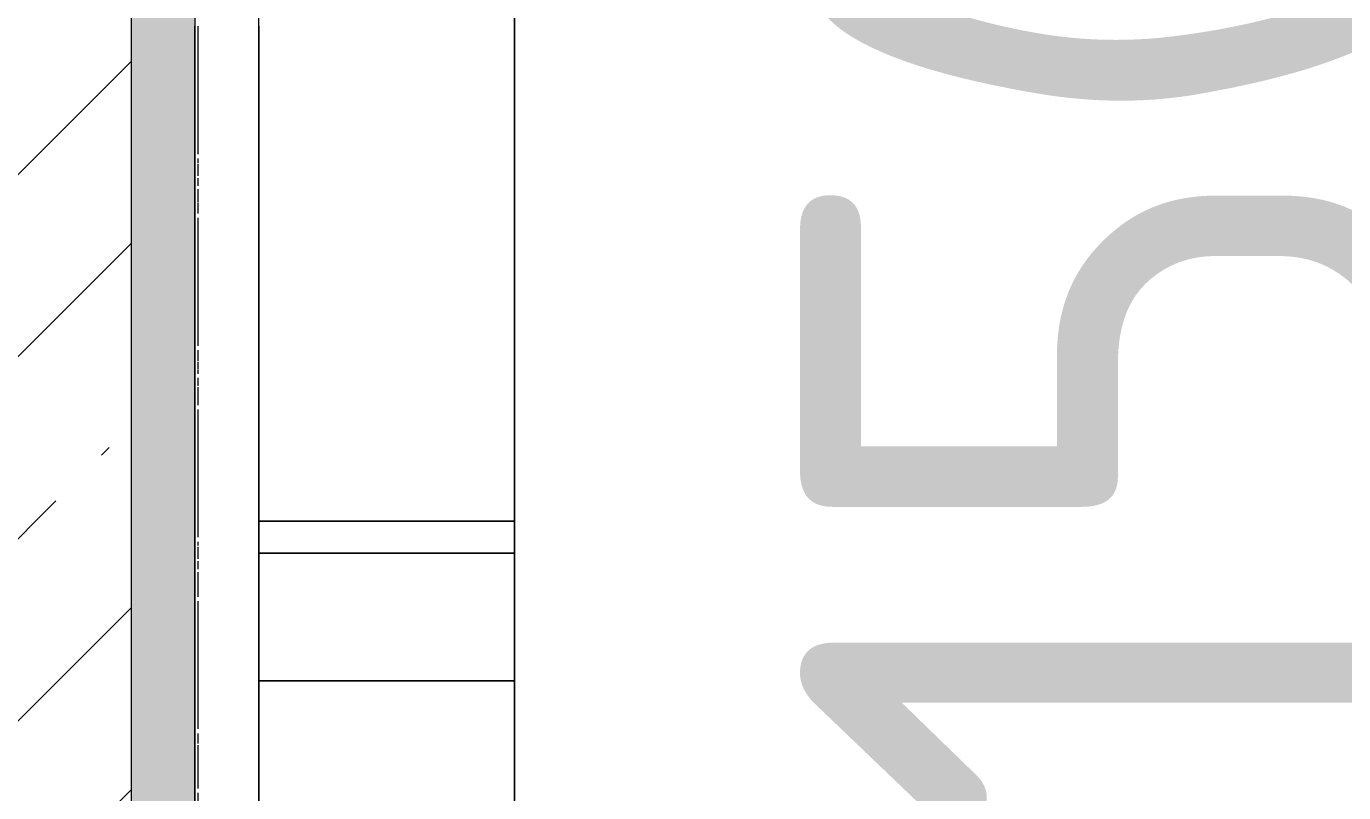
# Model space of a CAD drawing. Header units: millimetres. Extents: x 81494 to 296443, y -8553 to 29000.
# Drawn here: x 100767.2 to 101179.4, y 18284.5 to 18524.5 of the extents above; entities that cross this region are included whole.
import ezdxf

# ---------------------------------------------------------------- set-up
doc = ezdxf.new("R2010")
doc.units = ezdxf.units.MM
for name, color, linetype, lineweight in [('A-ANNO-DIMS', 7, 'Continuous', 9), ('A-ANNO-DIMS-100', 7, 'Continuous', 9), ('A-WALL', 7, 'Continuous', 9), ('I-WALL', 7, 'Continuous', 9)]:
    doc.layers.add(name, color=color, linetype=linetype, lineweight=lineweight)
for name, color, linetype, lineweight, true_color in [('A-WALL-1', 9, 'Continuous', 9, 0x808080), ('A-WALL-FNSH-1', 9, 'Continuous', 9, 0x808080), ('I-FURN-1', 9, 'Continuous', 9, 0x808080)]:
    doc.layers.add(name, color=color, linetype=linetype, lineweight=lineweight, true_color=true_color)
doc.styles.add('ISOCPEUR_1', font='isocpeur.ttf', dxfattribs={"width": 0.9, "height": 200})
doc.dimstyles.new('ISO-2_0_0_9К_Средний_округл2', dxfattribs={"dimscale": 304.8, "dimtxt": 199.196235, "dimasz": 0.492126, "dimexe": 0.393701, "dimexo": 0, "dimgap": 0, "dimtad": 1, "dimdec": 0, "dimrnd": 10, "dimzin": 0, "dimdsep": 46, "dimtxsty": 'ISOCPEUR_1', "dimblk1": 'OBLIQUE', "dimblk2": 'OBLIQUE', "dimsah": 1, "dimcen": 0.09, "dimdle": 0.393701, "dimazin": 0, "dimtfac": 1, "dimtdec": 4, "dimtix": 1, "dimtmove": 0, "dimatfit": 3, "dimfxl": 1, "dimtvp": 1, "dimtolj": 1, "dimtzin": 0, "dimarcsym": 2})

# ---------------------------------------------------------------- blocks, each defined once
blk = doc.blocks.new('Бизиборд лего - бизиборд 1_21б-32328682-План расстановки мебели и оборудования 1 этажа в осях 23_1-33')
at = {"layer": 'I-FURN-1'}
for p, q in [((935, 100), (675, 100)), ((675, 100), (935, 100)), ((895, 100), (885, 100)), ((885, 100), (885, 20)), ((885, 20), (885, 100)), ((885, 100), (895, 100)), ((935, 100), (895, 100)), ((895, 100), (935, 100)), ((935, 100), (895, 100)), ((895, 100), (895, 20)), ((895, 20), (895, 100)), ((895, 100), (935, 100)), ((1035, 100), (935, 100)), ((935, 100), (1035, 100)), ((1245, 100), (935, 100)), ((935, 100), (1245, 100)), ((935, 20), (935, 100)), ((935, 100), (935, 20)), ((1000, 20), (500, 20)), ((730, 20), (770, 20)), ((770, 20), (730, 20)), ((730, 20), (770, 20)), ((770, 20), (790, 20)), ((790, 20), (770, 20)), ((770, 20), (790, 20)), ((790, 20), (770, 20)), ((770, 20), (770.34, 20)), ((790, 20), (770, 20)), ((770, 20), (785, 20)), ((770.34, 20), (770, 20)), ((770, 20), (790, 20)), ((790, 20), (770, 20)), ((770, 20), (790, 20)), ((782.59, 20), (770, 20)), ((770, 20), (790, 20)), ((790, 20), (770, 20)), ((770, 20), (790, 20)), ((790, 20), (770, 20)), ((770, 20), (775, 20)), ((772.93, 20), (770, 20)), ((770, 20), (772.93, 20)), ((772.93, 20), (770, 20)), ((770, 20), (789.66, 20)), ((788.66, 20), (770, 20)), ((770, 20), (790, 20)), ((790, 20), (770, 20)), ((770, 20), (780, 20)), ((788.66, 20), (770, 20)), ((770, 20), (780, 20)), ((785, 20), (770, 20)), ((770, 20), (790, 20)), ((790, 20), (770, 20)), ((770, 20), (790, 20)), ((790, 20), (770, 20)), ((770, 20), (785, 20)), ((770.34, 20), (770, 20)), ((770, 20), (771.34, 20)), ((770.34, 20), (770, 20)), ((770, 20), (790, 20)), ((780, 20), (770, 20)), ((770, 20), (772.93, 20)), ((770.34, 20), (770, 20)), ((770, 20), (771.34, 20)), ((788.66, 20), (770, 20)), ((770, 20), (787.07, 20)), ((788.66, 20), (770, 20)), ((770, 20), (790, 20)), ((790, 20), (770, 20)), ((770, 20), (780, 20)), ((782.59, 20), (770, 20)), ((770, 20), (790, 20)), ((789.66, 20), (770, 20)), ((770, 20), (790, 20)), ((790, 20), (770, 20)), ((770, 20), (790, 20)), ((790, 20), (770, 20)), ((770.34, 20), (771.34, 20)), ((771.34, 20), (770.34, 20)), ((790, 20), (770.34, 20)), ((771.34, 20), (770.34, 20)), ((777.41, 20), (770.34, 20)), ((771.34, 20), (772.74, 20)), ((772.74, 20), (771.34, 20)), ((771.34, 20), (772.74, 20)), ((771.34, 20), (772.93, 20)), ((772.93, 20), (771.34, 20)), ((771.34, 20), (772.93, 20)), ((775, 20), (771.34, 20)), ((771.34, 20), (772.93, 20)), ((772.93, 20), (776.87, 20)), ((776.87, 20), (772.93, 20)), ((772.93, 20), (776.87, 20)), ((772.93, 20), (790, 20)), ((775, 20), (772.93, 20)), ((775, 20), (772.93, 20)), ((772.93, 20), (775, 20)), ((777.41, 20), (772.93, 20)), ((772.93, 20), (775, 20)), ((772.93, 20), (775, 20)), ((772.93, 20), (790, 20)), ((777.41, 20), (775, 20)), ((775, 20), (777.41, 20)), ((777.41, 20), (775, 20)), ((775, 20), (788.66, 20)), ((775, 20), (780, 20)), ((777.41, 20), (775, 20)), ((775, 20), (777.41, 20)), ((777.41, 20), (780, 20)), ((780, 20), (777.41, 20)), ((777.41, 20), (780, 20)), ((790, 20), (777.41, 20)), ((777.41, 20), (780, 20)), ((780, 20), (777.41, 20)), ((782.59, 20), (777.41, 20)), ((780, 20), (777.41, 20)), ((777.41, 20), (787.07, 20)), ((780, 20), (777.41, 20)), ((780, 20), (782.59, 20)), ((782.59, 20), (780, 20)), ((780, 20), (790, 20)), ((780, 20), (788.66, 20)), ((780, 20), (782.59, 20)), ((782.59, 20), (780, 20)), ((790, 20), (780, 20)), ((790, 20), (780, 20)), ((780, 20), (788.66, 20)), ((781, 20), (785, 20)), ((785, 20), (781, 20)), ((781, 20), (785, 20)), ((790, 20), (782.59, 20)), ((782.59, 20), (785, 20)), ((785, 20), (782.59, 20)), ((785, 20), (782.59, 20)), ((782.59, 20), (787.07, 20)), ((785, 20), (782.59, 20)), ((785, 20), (782.59, 20)), ((785, 20), (790, 20)), ((785, 20), (787.07, 20)), ((787.07, 20), (785, 20)), ((787.07, 20), (785, 20)), ((787.07, 20), (785, 20)), ((785, 20), (790, 20)), ((787.07, 20), (785, 20)), ((790, 20), (785, 20)), ((785.14, 20), (788.66, 20)), ((788.66, 20), (785.14, 20)), ((785.14, 20), (788.66, 20)), ((787.07, 20), (788.66, 20)), ((788.66, 20), (787.07, 20)), ((789.66, 20), (787.07, 20)), ((788.66, 20), (787.07, 20)), ((787.07, 20), (788.66, 20)), ((788.66, 20), (787.07, 20)), ((787.07, 20), (790, 20)), ((787.07, 20), (788.66, 20)), ((788.66, 20), (789.66, 20)), ((789.66, 20), (788.66, 20)), ((788.66, 20), (789.66, 20)), ((790, 20), (788.66, 20)), ((790, 20), (788.66, 20)), ((788.66, 20), (789.66, 20)), ((789.66, 20), (788.66, 20)), ((788.66, 20), (789.66, 20)), ((789.66, 20), (788.66, 20)), ((789.66, 20), (788.66, 20)), ((788.66, 20), (790, 20)), ((789.66, 20), (788.66, 20)), ((788.66, 20), (790, 20)), ((789.66, 20), (790, 20)), ((790, 20), (789.66, 20)), ((789.66, 20), (790, 20)), ((790, 20), (789.66, 20)), ((789.66, 20), (790, 20)), ((789.66, 20), (790, 20)), ((790, 20), (789.66, 20)), ((789.66, 20), (790, 20)), ((790, 20), (789.66, 20)), ((790, 20), (789.66, 20)), ((790, 20), (789.66, 20)), ((790, 20), (789.66, 20)), ((790, 20), (830, 20)), ((830, 20), (790, 20)), ((790, 20), (830, 20)), ((830, 20), (840, 20)), ((847.07, 20), (830, 20)), ((830, 20), (847.07, 20)), ((847.07, 20), (830, 20)), ((830, 20), (840, 20)), ((835, 20), (830, 20)), ((830, 20), (830.34, 20)), ((835, 20), (830, 20)), ((830, 20), (847.07, 20)), ((830.34, 20), (830, 20)), ((830, 20), (847.07, 20)), ((845, 20), (830, 20)), ((830, 20), (842.59, 20)), ((837.41, 20), (830, 20)), ((830, 20), (847.07, 20)), ((847.07, 20), (830, 20)), ((830, 20), (840, 20)), ((847.07, 20), (830, 20)), ((830, 20), (831.34, 20)), ((845, 20), (830, 20)), ((830, 20), (835, 20)), ((847.07, 20), (830, 20)), ((830, 20), (847.07, 20)), ((847.07, 20), (830, 20)), ((830, 20), (847.07, 20)), ((847.07, 20), (830, 20)), ((830, 20), (847.07, 20)), ((847.07, 20), (830, 20)), ((830, 20), (840, 20)), ((845, 20), (830, 20)), ((830, 20), (847.07, 20)), ((837.41, 20), (830, 20)), ((830, 20), (847.07, 20)), ((847.07, 20), (830, 20)), ((830, 20), (837.41, 20)), ((830.34, 20), (830, 20)), ((830, 20), (847.07, 20)), ((847.07, 20), (830, 20)), ((830, 20), (837.41, 20)), ((840, 20), (830, 20)), ((830, 20), (837.41, 20)), ((831.34, 20), (830, 20)), ((830, 20), (847.07, 20)), ((847.07, 20), (830, 20)), ((830, 20), (847.07, 20)), ((847.07, 20), (830, 20)), ((830, 20), (831.34, 20)), ((830.34, 20), (830, 20)), ((830, 20), (847.07, 20)), ((847.07, 20), (830, 20)), ((830, 20), (847.07, 20)), ((847.07, 20), (830, 20)), ((830, 20), (850, 20)), ((850, 20), (830, 20)), ((830.34, 20), (831.34, 20)), ((831.34, 20), (830.34, 20)), ((831.34, 20), (830.34, 20)), ((831.34, 20), (830.34, 20)), ((831.34, 20), (834.75, 20)), ((834.75, 20), (831.34, 20)), ((831.34, 20), (834.75, 20)), ((831.34, 20), (835, 20)), ((832.93, 20), (831.34, 20)), ((831.34, 20), (837.41, 20)), ((832.93, 20), (831.34, 20)), ((832.93, 20), (831.34, 20)), ((831.34, 20), (832.93, 20)), ((832.93, 20), (831.34, 20)), ((835, 20), (832.93, 20)), ((840, 20), (832.93, 20)), ((835, 20), (832.93, 20)), ((832.93, 20), (837.41, 20)), ((837.41, 20), (832.93, 20)), ((835, 20), (838.88, 20)), ((838.88, 20), (835, 20)), ((835, 20), (838.88, 20)), ((837.41, 20), (835, 20)), ((835, 20), (840, 20)), ((847.07, 20), (835, 20)), ((837.41, 20), (835, 20)), ((835, 20), (837.41, 20)), ((837.41, 20), (835, 20)), ((842.59, 20), (837.41, 20)), ((840, 20), (837.41, 20)), ((847.07, 20), (837.41, 20)), ((837.41, 20), (847.07, 20)), ((837.41, 20), (840, 20)), ((847.07, 20), (837.41, 20)), ((837.41, 20), (845, 20)), ((837.41, 20), (845, 20)), ((837.41, 20), (840, 20)), ((840, 20), (837.41, 20)), ((837.41, 20), (840, 20)), ((840, 20), (837.41, 20)), ((840, 20), (842.59, 20)), ((842.59, 20), (840, 20)), ((840, 20), (842.59, 20)), ((840, 20), (847.07, 20)), ((840, 20), (845, 20)), ((840, 20), (847.07, 20)), ((847.07, 20), (840, 20)), ((840, 20), (847.07, 20)), ((840, 20), (847.07, 20)), ((840, 20), (847.07, 20)), ((842.59, 20), (840, 20)), ((842.59, 20), (840, 20)), ((840, 20), (845, 20)), ((842.59, 20), (840, 20)), ((840, 20), (842.59, 20)), ((842.59, 20), (840, 20)), ((845, 20), (842.59, 20)), ((842.59, 20), (847.07, 20)), ((847.07, 20), (842.59, 20)), ((847.07, 20), (842.59, 20)), ((845, 20), (842.59, 20)), ((842.59, 20), (847.07, 20)), ((845, 20), (842.59, 20)), ((843.02, 20), (847.07, 20)), ((847.07, 20), (843.02, 20)), ((843.02, 20), (847.07, 20)), ((845, 20), (847.07, 20)), ((847.07, 20), (845, 20)), ((847.07, 20), (845, 20)), ((847.07, 20), (845, 20)), ((847.07, 20), (845, 20)), ((845, 20), (847.07, 20)), ((845, 20), (847.07, 20)), ((845, 20), (847.07, 20)), ((847.07, 20), (845, 20)), ((847.07, 20), (845, 20)), ((847.07, 20), (847.16, 20)), ((847.16, 20), (847.07, 20)), ((847.07, 20), (847.16, 20)), ((847.16, 20), (847.07, 20)), ((847.07, 20), (847.16, 20)), ((847.16, 20), (847.07, 20)), ((847.07, 20), (847.16, 20)), ((847.16, 20), (847.07, 20)), ((847.07, 20), (847.16, 20)), ((847.16, 20), (847.07, 20)), ((847.07, 20), (847.16, 20)), ((847.16, 20), (847.07, 20)), ((847.07, 20), (847.16, 20)), ((847.16, 20), (847.07, 20)), ((847.07, 20), (847.16, 20)), ((847.16, 20), (847.07, 20)), ((847.07, 20), (847.16, 20)), ((847.16, 20), (847.07, 20)), ((847.07, 20), (847.16, 20)), ((847.16, 20), (847.07, 20)), ((847.07, 20), (847.16, 20)), ((847.16, 20), (847.07, 20)), ((847.07, 20), (847.16, 20)), ((847.16, 20), (847.07, 20)), ((847.07, 20), (847.16, 20)), ((847.16, 20), (847.07, 20)), ((847.07, 20), (847.16, 20)), ((847.16, 20), (847.07, 20)), ((847.07, 20), (847.16, 20)), ((847.16, 20), (847.07, 20)), ((847.07, 20), (847.16, 20)), ((847.16, 20), (847.07, 20)), ((847.07, 20), (847.16, 20)), ((847.16, 20), (847.07, 20)), ((847.07, 20), (847.16, 20)), ((847.16, 20), (847.07, 20)), ((847.07, 20), (847.16, 20)), ((847.16, 20), (847.07, 20)), ((847.07, 20), (847.16, 20)), ((847.16, 20), (847.07, 20)), ((847.07, 20), (847.16, 20)), ((847.16, 20), (847.07, 20)), ((847.07, 20), (847.16, 20)), ((847.16, 20), (847.07, 20)), ((847.07, 20), (847.16, 20)), ((847.16, 20), (847.07, 20)), ((847.07, 20), (847.16, 20)), ((847.16, 20), (847.07, 20)), ((847.07, 20), (847.16, 20)), ((847.16, 20), (847.07, 20)), ((847.07, 20), (847.16, 20)), ((847.16, 20), (847.07, 20)), ((847.15, 20), (848.66, 20)), ((848.66, 20), (847.15, 20)), ((847.15, 20), (848.66, 20)), ((847.16, 20), (850, 20)), ((850, 20), (847.16, 20)), ((847.16, 20), (850, 20)), ((850, 20), (847.16, 20)), ((847.16, 20), (850, 20)), ((850, 20), (847.16, 20)), ((847.16, 20), (849.66, 20)), ((849.66, 20), (847.16, 20)), ((847.16, 20), (850, 20)), ((850, 20), (847.16, 20)), ((847.16, 20), (850, 20)), ((850, 20), (847.16, 20)), ((847.16, 20), (850, 20)), ((850, 20), (847.16, 20)), ((847.16, 20), (850, 20)), ((850, 20), (847.16, 20)), ((847.16, 20), (850, 20)), ((850, 20), (847.16, 20)), ((847.16, 20), (850, 20)), ((850, 20), (847.16, 20)), ((847.16, 20), (850, 20)), ((850, 20), (847.16, 20)), ((847.16, 20), (850, 20)), ((850, 20), (847.16, 20)), ((847.16, 20), (850, 20)), ((850, 20), (847.16, 20)), ((847.16, 20), (850, 20)), ((849.66, 20), (847.16, 20)), ((847.16, 20), (850, 20)), ((850, 20), (847.16, 20)), ((847.16, 20), (850, 20)), ((850, 20), (847.16, 20)), ((847.16, 20), (850, 20)), ((849.66, 20), (847.16, 20)), ((847.16, 20), (850, 20)), ((850, 20), (847.16, 20)), ((847.16, 20), (850, 20)), ((850, 20), (847.16, 20)), ((847.16, 20), (850, 20)), ((850, 20), (847.16, 20)), ((847.16, 20), (848.66, 20)), ((848.66, 20), (847.16, 20)), ((847.16, 20), (850, 20)), ((850, 20), (847.16, 20)), ((847.16, 20), (850, 20)), ((850, 20), (847.16, 20)), ((847.16, 20), (848.66, 20)), ((848.66, 20), (847.16, 20)), ((847.16, 20), (850, 20)), ((850, 20), (847.16, 20)), ((847.16, 20), (850, 20)), ((850, 20), (847.16, 20)), ((848.66, 20), (849.66, 20)), ((849.66, 20), (848.66, 20)), ((848.66, 20), (849.66, 20)), ((849.66, 20), (848.66, 20)), ((849.66, 20), (850, 20)), ((850, 20), (849.66, 20)), ((850, 20), (849.66, 20)), ((850, 20), (849.66, 20)), ((849.66, 20), (850, 20)), ((850, 20), (849.66, 20)), ((849.66, 20), (850, 20)), ((850, 20), (849.66, 20)), ((850, 20), (890, 20)), ((890, 20), (850, 20)), ((850, 20), (884.36, 20)), ((885, 20), (890, 20)), ((890, 20), (885, 20)), ((885, 20), (890, 20)), ((890, 20), (895, 20)), ((895, 20), (890, 20)), ((890, 20), (895, 20)), ((895, 20), (890, 20)), ((890, 20), (895, 20)), ((895, 20), (890, 20)), ((890, 20), (891.34, 20)), ((895, 20), (890, 20)), ((890, 20), (892.93, 20)), ((895, 20), (890, 20)), ((890, 20), (892.93, 20)), ((895, 20), (890, 20)), ((890, 20), (895, 20)), ((895, 20), (890, 20)), ((890, 20), (895, 20)), ((895, 20), (890, 20)), ((890, 20), (895, 20)), ((895, 20), (890, 20)), ((890, 20), (895, 20)), ((895, 20), (890, 20)), ((890, 20), (895, 20)), ((895, 20), (890, 20)), ((890, 20), (895, 20)), ((895, 20), (890, 20)), ((890, 20), (895, 20)), ((895, 20), (890, 20)), ((890, 20), (891.34, 20)), ((891.34, 20), (890, 20)), ((890, 20), (895, 20)), ((895, 20), (890, 20)), ((890, 20), (897.41, 20)), ((905, 20), (890, 20)), ((890, 20), (905, 20)), ((905, 20), (890, 20)), ((890, 20), (890.34, 20)), ((905, 20), (890, 20)), ((890, 20), (905, 20)), ((892.93, 20), (890, 20)), ((890, 20), (890.34, 20)), ((892.93, 20), (890, 20)), ((890, 20), (891.34, 20)), ((892.93, 20), (890, 20)), ((890, 20), (905, 20)), ((905, 20), (890, 20)), ((890, 20), (905, 20)), ((905, 20), (890, 20)), ((890, 20), (890.34, 20)), ((905, 20), (890, 20)), ((890, 20), (905, 20)), ((897.41, 20), (890, 20)), ((890, 20), (905, 20)), ((905, 20), (890, 20)), ((890, 20), (910, 20)), ((910, 20), (890, 20)), ((890.34, 20), (891.34, 20)), ((890.34, 20), (905, 20)), ((890.34, 20), (891.34, 20)), ((891.34, 20), (892.63, 20)), ((892.63, 20), (891.34, 20)), ((891.34, 20), (892.63, 20)), ((892.63, 20), (891.34, 20)), ((891.34, 20), (892.63, 20)), ((891.34, 20), (895, 20)), ((891.34, 20), (895, 20)), ((895, 20), (891.34, 20)), ((891.34, 20), (892.93, 20)), ((891.34, 20), (892.93, 20)), ((891.34, 20), (892.93, 20)), ((892.93, 20), (895, 20)), ((895, 20), (892.93, 20)), ((892.93, 20), (896.76, 20)), ((896.76, 20), (892.93, 20)), ((892.93, 20), (895, 20)), ((892.93, 20), (895, 20)), ((892.93, 20), (895, 20)), ((892.93, 20), (895, 20)), ((897.41, 20), (892.93, 20)), ((905, 20), (892.93, 20)), ((892.93, 20), (895, 20)), ((902.59, 20), (892.93, 20)), ((892.93, 20), (897.41, 20)), ((895, 20), (896.76, 20)), ((896.76, 20), (895, 20)), ((895, 20), (896.76, 20)), ((896.76, 20), (895, 20)), ((895, 20), (896.76, 20)), ((895, 20), (902.59, 20)), ((905, 20), (895, 20)), ((895, 20), (905, 20)), ((905, 20), (895, 20)), ((895, 20), (902.59, 20)), ((905, 20), (895, 20)), ((895, 20), (905, 20)), ((905, 20), (895, 20)), ((895, 20), (900, 20)), ((897.41, 20), (895, 20)), ((895, 20), (897.41, 20)), ((905, 20), (895, 20)), ((895, 20), (897.41, 20)), ((905, 20), (895, 20)), ((895, 20), (905, 20)), ((905, 20), (895, 20)), ((895, 20), (905, 20)), ((905, 20), (895, 20)), ((895, 20), (905, 20)), ((905, 20), (895, 20)), ((895, 20), (905, 20)), ((905, 20), (895, 20)), ((895, 20), (905, 20)), ((905, 20), (895, 20)), ((895, 20), (905, 20)), ((905, 20), (895, 20)), ((895, 20), (905, 20)), ((905, 20), (895, 20)), ((895, 20), (897.41, 20)), ((900, 20), (895, 20)), ((895, 20), (897.41, 20)), ((895, 20), (897.41, 20)), ((897.41, 20), (900, 20)), ((900, 20), (897.41, 20)), ((897.41, 20), (900, 20)), ((900, 20), (897.41, 20)), ((897.41, 20), (900, 20)), ((900, 20), (897.41, 20)), ((897.41, 20), (900, 20)), ((905, 20), (897.41, 20)), ((897.41, 20), (900, 20)), ((897.41, 20), (902.59, 20)), ((897.41, 20), (905, 20)), ((897.41, 20), (905, 20)), ((897.41, 20), (905, 20)), ((902.59, 20), (897.41, 20)), ((897.41, 20), (900, 20)), ((897.41, 20), (902.59, 20)), ((900, 20), (897.41, 20)), ((900, 20), (905, 20)), ((900, 20), (905, 20)), ((905, 20), (900, 20)), ((900, 20), (902.59, 20)), ((905, 20), (900, 20)), ((900.9, 20), (905, 20)), ((905, 20), (900.9, 20)), ((900.9, 20), (905, 20)), ((905, 20), (900.9, 20)), ((900.9, 20), (905, 20)), ((905, 20), (900.9, 20)), ((900.9, 20), (905, 20)), ((902.59, 20), (905, 20)), ((902.59, 20), (905, 20)), ((902.59, 20), (905, 20)), ((905, 20), (902.59, 20)), ((902.59, 20), (905, 20)), ((905, 20), (902.59, 20)), ((902.59, 20), (905, 20)), ((905, 20), (905.03, 20)), ((905.03, 20), (905, 20)), ((905, 20), (905.03, 20)), ((905.03, 20), (905, 20)), ((905, 20), (905.03, 20)), ((905.03, 20), (905, 20)), ((905, 20), (905.03, 20)), ((905.03, 20), (905, 20)), ((905, 20), (905.03, 20)), ((905.03, 20), (905, 20)), ((905, 20), (905.03, 20)), ((905.03, 20), (905, 20)), ((905, 20), (905.03, 20)), ((905.03, 20), (905, 20)), ((905, 20), (905.03, 20)), ((905.03, 20), (905, 20)), ((905, 20), (905.03, 20)), ((905.03, 20), (905, 20)), ((905, 20), (905.03, 20)), ((905.03, 20), (905, 20)), ((905, 20), (905.03, 20)), ((905.03, 20), (905, 20)), ((905, 20), (905.03, 20)), ((905.03, 20), (905, 20)), ((905, 20), (905.03, 20)), ((905.03, 20), (905, 20)), ((905, 20), (905.03, 20)), ((905.03, 20), (905, 20)), ((905, 20), (905.03, 20)), ((905.03, 20), (905, 20)), ((905, 20), (905.03, 20)), ((905.03, 20), (905, 20)), ((905, 20), (905.03, 20)), ((905.03, 20), (905, 20)), ((905, 20), (905.03, 20)), ((905.03, 20), (905, 20)), ((905, 20), (905.03, 20)), ((905.03, 20), (905, 20)), ((905, 20), (905.03, 20)), ((905.03, 20), (905, 20)), ((905, 20), (905.03, 20)), ((905.03, 20), (905, 20)), ((905, 20), (905.03, 20)), ((905.03, 20), (905, 20)), ((905, 20), (905.03, 20)), ((905.03, 20), (905, 20)), ((905, 20), (905.03, 20)), ((905.03, 20), (905, 20)), ((905, 20), (905.03, 20)), ((905.03, 20), (905, 20)), ((905, 20), (905.03, 20)), ((905.03, 20), (905, 20)), ((905.03, 20), (908.66, 20)), ((908.66, 20), (905.03, 20)), ((905.03, 20), (908.66, 20)), ((908.66, 20), (905.03, 20)), ((905.03, 20), (908.66, 20)), ((908.66, 20), (905.03, 20)), ((905.03, 20), (908.66, 20)), ((905.03, 20), (908.66, 20)), ((907.07, 20), (905.03, 20)), ((905.03, 20), (910, 20)), ((910, 20), (905.03, 20)), ((905.03, 20), (910, 20)), ((907.07, 20), (905.03, 20)), ((905.03, 20), (910, 20)), ((910, 20), (905.03, 20)), ((905.03, 20), (910, 20)), ((910, 20), (905.03, 20)), ((905.03, 20), (910, 20)), ((910, 20), (905.03, 20)), ((905.03, 20), (910, 20)), ((909.66, 20), (905.03, 20)), ((905.03, 20), (910, 20)), ((910, 20), (905.03, 20)), ((905.03, 20), (910, 20)), ((910, 20), (905.03, 20)), ((905.03, 20), (910, 20)), ((910, 20), (905.03, 20)), ((905.03, 20), (910, 20)), ((910, 20), (905.03, 20)), ((905.03, 20), (908.66, 20)), ((910, 20), (905.03, 20)), ((905.03, 20), (910, 20)), ((910, 20), (905.03, 20)), ((905.03, 20), (910, 20)), ((910, 20), (905.03, 20)), ((905.03, 20), (908.66, 20)), ((908.66, 20), (905.03, 20)), ((905.03, 20), (910, 20)), ((910, 20), (905.03, 20)), ((905.03, 20), (910, 20)), ((910, 20), (905.03, 20)), ((905.03, 20), (910, 20)), ((910, 20), (905.03, 20)), ((905.03, 20), (908.66, 20)), ((909.66, 20), (905.03, 20)), ((905.03, 20), (910, 20)), ((907.07, 20), (905.03, 20)), ((905.03, 20), (909.66, 20)), ((910, 20), (905.03, 20)), ((905.03, 20), (910, 20)), ((910, 20), (905.03, 20)), ((905.03, 20), (907.07, 20)), ((910, 20), (905.03, 20)), ((905.03, 20), (910, 20)), ((910, 20), (905.03, 20)), ((905.03, 20), (910, 20)), ((910, 20), (905.03, 20)), ((905.03, 20), (910, 20)), ((910, 20), (905.03, 20)), ((910, 20), (907.07, 20)), ((910, 20), (907.07, 20)), ((910, 20), (907.07, 20)), ((907.07, 20), (910, 20)), ((908.66, 20), (910, 20)), ((908.66, 20), (910, 20)), ((908.66, 20), (910, 20)), ((909.66, 20), (908.66, 20)), ((908.66, 20), (910, 20)), ((910, 20), (909.66, 20)), ((910, 20), (909.66, 20)), ((910, 20), (909.66, 20)), ((909.66, 20), (910, 20)), ((910, 20), (935, 20)), ((935, 20), (910, 20)), ((910, 20), (935, 20)), ((935, 20), (910, 20)), ((910, 20), (935, 20)), ((935, 20), (910, 20)), ((910, 20), (935, 20)), ((935, 20), (950, 20)), ((950, 20), (935, 20)), ((935, 20), (950, 20)), ((950, 20), (935, 20)), ((935, 20), (950, 20)), ((950, 20), (967.05, 20)), ((967.05, 20), (950, 20)), ((950, 20), (955, 20)), ((967.05, 20), (950, 20)), ((950, 20), (967.05, 20)), ((967.05, 20), (950, 20)), ((950, 20), (967.05, 20)), ((967.05, 20), (950, 20)), ((950, 20), (960, 20)), ((951.34, 20), (950, 20)), ((950, 20), (962.59, 20)), ((967.05, 20), (950, 20)), ((950, 20), (950.34, 20)), ((967.05, 20), (950, 20)), ((950, 20), (967.05, 20)), ((967.05, 20), (950, 20)), ((950, 20), (967.05, 20)), ((962.59, 20), (950, 20)), ((950, 20), (950.34, 20)), ((960, 20), (950, 20)), ((950, 20), (960, 20)), ((951.34, 20), (950, 20)), ((950, 20), (967.05, 20)), ((967.05, 20), (950, 20)), ((950, 20), (967.05, 20)), ((967.05, 20), (950, 20)), ((950, 20), (962.59, 20)), ((950.34, 20), (950, 20)), ((950, 20), (967.05, 20)), ((967.05, 20), (950, 20)), ((950, 20), (962.59, 20)), ((967.05, 20), (950, 20)), ((950, 20), (967.05, 20)), ((962.59, 20), (950, 20)), ((950, 20), (967.05, 20)), ((967.05, 20), (950, 20)), ((950, 20), (951.34, 20)), ((952.93, 20), (950, 20)), ((950, 20), (967.05, 20)), ((957.41, 20), (950, 20)), ((950, 20), (967.05, 20)), ((950.34, 20), (950, 20)), ((950, 20), (967.05, 20)), ((967.05, 20), (950, 20)), ((950, 20), (957.41, 20)), ((967.05, 20), (950, 20)), ((950, 20), (950.34, 20)), ((950.34, 20), (950, 20)), ((950, 20), (967.05, 20)), ((967.05, 20), (950, 20)), ((950, 20), (967.05, 20)), ((967.05, 20), (950, 20)), ((950, 20), (970, 20)), ((970, 20), (950, 20)), ((950.34, 20), (967.05, 20)), ((950.34, 20), (967.05, 20)), ((955, 20), (950.34, 20)), ((962.59, 20), (950.34, 20)), ((950.34, 20), (967.05, 20)), ((951.34, 20), (950.34, 20)), ((951.34, 20), (954.64, 20)), ((954.64, 20), (951.34, 20)), ((951.34, 20), (954.64, 20)), ((954.64, 20), (951.34, 20)), ((951.34, 20), (954.64, 20)), ((952.93, 20), (951.34, 20)), ((955, 20), (951.34, 20)), ((951.34, 20), (957.41, 20)), ((957.41, 20), (951.34, 20)), ((955, 20), (952.93, 20)), ((960, 20), (952.93, 20)), ((955, 20), (967.04, 20)), ((967.04, 20), (955, 20)), ((955, 20), (967.04, 20)), ((967.04, 20), (955, 20)), ((955, 20), (967.04, 20)), ((955, 20), (967.05, 20)), ((957.41, 20), (955, 20)), ((957.41, 20), (955, 20)), ((960, 20), (955, 20)), ((962.59, 20), (957.41, 20)), ((960, 20), (957.41, 20)), ((957.41, 20), (960, 20)), ((960, 20), (957.41, 20)), ((957.41, 20), (967.05, 20)), ((960, 20), (957.41, 20)), ((960, 20), (967.05, 20)), ((962.59, 20), (960, 20)), ((960, 20), (967.05, 20)), ((967.05, 20), (960, 20)), ((962.59, 20), (960, 20)), ((960, 20), (962.59, 20)), ((965, 20), (960, 20)), ((967.05, 20), (960, 20)), ((962.59, 20), (960, 20)), ((967.05, 20), (962.59, 20)), ((962.59, 20), (967.05, 20)), ((967.05, 20), (962.59, 20)), ((967.05, 20), (962.59, 20)), ((962.59, 20), (965, 20)), ((967.05, 20), (962.59, 20)), ((962.59, 20), (967.05, 20)), ((967.05, 20), (962.59, 20)), ((962.59, 20), (965, 20)), ((967.05, 20), (962.59, 20)), ((967.05, 20), (962.59, 20)), ((965, 20), (967.05, 20)), ((965, 20), (967.05, 20)), ((967.05, 20), (965, 20)), ((967.05, 20), (967.07, 20)), ((967.07, 20), (967.05, 20)), ((967.05, 20), (967.07, 20)), ((967.07, 20), (967.05, 20)), ((967.05, 20), (967.07, 20)), ((967.07, 20), (967.05, 20)), ((967.05, 20), (967.07, 20)), ((967.07, 20), (967.05, 20)), ((967.05, 20), (967.07, 20)), ((967.07, 20), (967.05, 20)), ((967.05, 20), (967.07, 20)), ((967.07, 20), (967.05, 20)), ((967.05, 20), (967.07, 20)), ((967.07, 20), (967.05, 20)), ((967.05, 20), (967.07, 20)), ((967.07, 20), (967.05, 20)), ((967.05, 20), (967.07, 20)), ((967.07, 20), (967.05, 20)), ((967.05, 20), (967.07, 20)), ((967.07, 20), (967.05, 20)), ((967.05, 20), (967.07, 20)), ((967.07, 20), (967.05, 20)), ((967.05, 20), (967.07, 20)), ((967.07, 20), (967.05, 20)), ((967.05, 20), (967.07, 20)), ((967.07, 20), (967.05, 20)), ((967.05, 20), (967.07, 20)), ((967.07, 20), (967.05, 20)), ((967.05, 20), (967.07, 20)), ((967.07, 20), (967.05, 20)), ((967.05, 20), (967.07, 20)), ((967.07, 20), (967.05, 20)), ((967.05, 20), (967.07, 20)), ((967.07, 20), (967.05, 20)), ((967.05, 20), (967.07, 20)), ((967.07, 20), (967.05, 20)), ((967.05, 20), (967.07, 20)), ((967.07, 20), (967.05, 20)), ((967.05, 20), (967.07, 20)), ((967.07, 20), (967.05, 20)), ((967.05, 20), (967.07, 20)), ((967.07, 20), (967.05, 20)), ((967.05, 20), (967.07, 20)), ((967.07, 20), (967.05, 20)), ((967.05, 20), (967.07, 20)), ((967.07, 20), (967.05, 20)), ((967.05, 20), (967.07, 20)), ((967.07, 20), (967.05, 20)), ((967.05, 20), (967.07, 20)), ((967.07, 20), (967.05, 20)), ((967.05, 20), (967.07, 20)), ((967.07, 20), (967.05, 20)), ((967.07, 20), (968.66, 20)), ((968.66, 20), (967.07, 20)), ((967.07, 20), (968.66, 20)), ((968.66, 20), (967.07, 20)), ((967.07, 20), (968.66, 20)), ((967.07, 20), (970, 20)), ((970, 20), (967.07, 20)), ((967.07, 20), (968.66, 20)), ((970, 20), (967.07, 20)), ((967.07, 20), (970, 20)), ((970, 20), (967.07, 20)), ((967.07, 20), (970, 20)), ((970, 20), (967.07, 20)), ((967.07, 20), (970, 20)), ((969.66, 20), (967.07, 20)), ((967.07, 20), (970, 20)), ((970, 20), (967.07, 20)), ((967.07, 20), (970, 20)), ((970, 20), (967.07, 20)), ((967.07, 20), (970, 20)), ((970, 20), (967.07, 20)), ((967.07, 20), (970, 20)), ((970, 20), (967.07, 20)), ((967.07, 20), (969.66, 20)), ((970, 20), (967.07, 20)), ((967.07, 20), (970, 20)), ((970, 20), (967.07, 20)), ((967.07, 20), (970, 20)), ((970, 20), (967.07, 20)), ((967.07, 20), (970, 20)), ((970, 20), (967.07, 20)), ((967.07, 20), (970, 20)), ((970, 20), (967.07, 20)), ((967.07, 20), (970, 20)), ((970, 20), (967.07, 20)), ((967.07, 20), (970, 20)), ((970, 20), (967.07, 20)), ((967.07, 20), (970, 20)), ((970, 20), (967.07, 20)), ((967.07, 20), (970, 20)), ((970, 20), (967.07, 20)), ((967.07, 20), (968.66, 20)), ((968.66, 20), (967.07, 20)), ((967.07, 20), (970, 20)), ((968.66, 20), (967.07, 20)), ((967.07, 20), (970, 20)), ((970, 20), (967.07, 20)), ((967.07, 20), (970, 20)), ((970, 20), (967.07, 20)), ((967.07, 20), (970, 20)), ((970, 20), (967.07, 20)), ((967.07, 20), (970, 20)), ((970, 20), (967.07, 20)), ((967.07, 20), (970, 20)), ((970, 20), (967.07, 20)), ((967.07, 20), (970, 20)), ((970, 20), (967.07, 20)), ((968.66, 20), (970, 20)), ((968.66, 20), (969.66, 20)), ((969.66, 20), (968.66, 20)), ((970, 20), (968.66, 20)), ((970, 20), (969.66, 20)), ((969.66, 20), (970, 20)), ((969.66, 20), (970, 20)), ((970, 20), (969.66, 20)), ((970, 20), (1030, 20)), ((1030, 20), (970, 20)), ((970, 20), (1030, 20)), ((1030, 20), (970, 20)), ((970, 20), (1000, 20)), ((500, 0), (1000, 0)), ((790, 0), (770, 0)), ((770, 0), (772.93, 0)), ((790, 0), (770, 0)), ((770, 0), (790, 0)), ((771.34, 0), (770, 0)), ((770, 0), (771.34, 0)), ((777.41, 0), (770, 0)), ((770, 0), (775, 0)), ((775, 0), (770, 0)), ((770, 0), (790, 0)), ((788.66, 0), (770, 0)), ((770, 0), (785, 0)), ((790, 0), (770, 0)), ((770, 0), (790, 0)), ((788.66, 0), (771.34, 0)), ((771.34, 0), (777.41, 0)), ((772.93, 0), (790, 0)), ((775, 0), (777.41, 0)), ((787.07, 0), (775, 0)), ((777.41, 0), (780, 0)), ((790, 0), (777.41, 0)), ((777.41, 0), (780, 0)), ((780, 0), (782.59, 0)), ((780, 0), (782.59, 0)), ((782.59, 0), (787.07, 0)), ((782.59, 0), (785, 0)), ((785, 0), (788.66, 0)), ((785, 0), (790, 0)), ((787.07, 0), (788.66, 0)), ((790, 0), (787.07, 0)), ((790, 0), (788.66, 0)), ((788.66, 0), (789.66, 0)), ((788.66, 0), (789.66, 0)), ((790, 0), (788.66, 0)), ((789.66, 0), (790, 0)), ((789.66, 0), (790, 0)), ((847.07, 0), (830, 0)), ((830, 0), (847.07, 0)), ((847.07, 0), (830, 0)), ((830, 0), (847.07, 0)), ((847.07, 0), (830, 0)), ((830, 0), (847.07, 0)), ((830.34, 0), (830, 0)), ((830, 0), (830.34, 0)), ((835, 0), (830, 0)), ((830, 0), (831.34, 0)), ((847.07, 0), (830, 0)), ((830, 0), (842.59, 0)), ((850, 0), (830, 0)), ((830, 0), (850, 0)), ((831.34, 0), (830.34, 0)), ((830.34, 0), (832.93, 0)), ((832.93, 0), (831.34, 0)), ((831.34, 0), (832.93, 0)), ((835, 0), (832.93, 0)), ((832.93, 0), (845, 0)), ((832.93, 0), (837.41, 0)), ((837.41, 0), (835, 0)), ((847.07, 0), (835, 0)), ((840, 0), (837.41, 0)), ((837.41, 0), (840, 0)), ((842.59, 0), (840, 0)), ((840, 0), (842.59, 0)), ((845, 0), (842.59, 0)), ((842.59, 0), (847.07, 0)), ((842.59, 0), (847.07, 0)), ((847.07, 0), (845, 0)), ((845, 0), (847.07, 0)), ((847.16, 0), (847.07, 0)), ((847.07, 0), (847.16, 0)), ((847.16, 0), (847.07, 0)), ((847.07, 0), (847.16, 0)), ((847.16, 0), (847.07, 0)), ((847.07, 0), (847.16, 0)), ((847.16, 0), (847.07, 0)), ((847.07, 0), (847.16, 0)), ((847.16, 0), (847.07, 0)), ((847.07, 0), (847.16, 0)), ((847.16, 0), (847.07, 0)), ((847.07, 0), (847.16, 0)), ((850, 0), (847.16, 0)), ((847.16, 0), (850, 0)), ((850, 0), (847.16, 0)), ((847.16, 0), (850, 0)), ((850, 0), (847.16, 0)), ((847.16, 0), (850, 0)), ((848.66, 0), (847.16, 0)), ((847.16, 0), (850, 0)), ((850, 0), (847.16, 0)), ((847.16, 0), (849.66, 0)), ((850, 0), (847.16, 0)), ((847.16, 0), (850, 0)), ((850, 0), (848.66, 0)), ((849.66, 0), (850, 0)), ((905, 0), (890, 0)), ((890, 0), (897.41, 0)), ((892.93, 0), (890, 0)), ((890, 0), (905, 0)), ((905, 0), (890, 0)), ((890, 0), (891.34, 0)), ((892.93, 0), (890, 0)), ((890, 0), (890.34, 0)), ((897.41, 0), (890, 0)), ((890, 0), (890.34, 0)), ((905, 0), (890, 0)), ((890, 0), (905, 0)), ((910, 0), (890, 0)), ((890, 0), (910, 0)), ((890.34, 0), (902.59, 0)), ((890.34, 0), (905, 0)), ((891.34, 0), (892.93, 0)), ((905, 0), (892.93, 0)), ((892.93, 0), (895, 0)), ((900, 0), (892.93, 0)), ((895, 0), (900, 0)), ((897.41, 0), (900, 0)), ((905, 0), (897.41, 0)), ((900, 0), (905, 0)), ((900, 0), (905, 0)), ((905, 0), (900, 0)), ((902.59, 0), (905, 0)), ((905.03, 0), (905, 0)), ((905, 0), (905.03, 0)), ((905.03, 0), (905, 0)), ((905, 0), (905.03, 0)), ((905.03, 0), (905, 0)), ((905, 0), (905.03, 0)), ((905.03, 0), (905, 0)), ((905, 0), (905.03, 0)), ((905.03, 0), (905, 0)), ((905, 0), (905.03, 0)), ((905.03, 0), (905, 0)), ((905, 0), (905.03, 0)), ((910, 0), (905.03, 0)), ((905.03, 0), (910, 0)), ((910, 0), (905.03, 0)), ((905.03, 0), (909.66, 0)), ((910, 0), (905.03, 0)), ((905.03, 0), (910, 0)), ((907.07, 0), (905.03, 0)), ((905.03, 0), (908.66, 0)), ((907.07, 0), (905.03, 0)), ((905.03, 0), (907.07, 0)), ((910, 0), (905.03, 0)), ((905.03, 0), (910, 0)), ((908.66, 0), (907.07, 0)), ((910, 0), (907.07, 0)), ((907.07, 0), (908.66, 0)), ((909.66, 0), (908.66, 0)), ((908.66, 0), (909.66, 0)), ((908.66, 0), (909.66, 0)), ((909.66, 0), (910, 0)), ((910, 0), (909.66, 0)), ((909.66, 0), (910, 0)), ((909.66, 0), (910, 0)), ((960, 0), (950, 0)), ((950, 0), (950.34, 0)), ((967.05, 0), (950, 0)), ((950, 0), (967.05, 0)), ((967.05, 0), (950, 0)), ((950, 0), (967.05, 0)), ((951.34, 0), (950, 0)), ((950, 0), (957.41, 0)), ((950.34, 0), (950, 0)), ((950, 0), (955, 0)), ((957.41, 0), (950, 0)), ((950, 0), (950.34, 0)), ((970, 0), (950, 0)), ((950, 0), (970, 0)), ((950.34, 0), (965, 0)), ((951.34, 0), (950.34, 0)), ((950.34, 0), (967.05, 0)), ((952.93, 0), (951.34, 0)), ((952.93, 0), (951.34, 0)), ((957.41, 0), (952.93, 0)), ((955, 0), (952.93, 0)), ((957.41, 0), (955, 0)), ((955, 0), (957.41, 0)), ((967.05, 0), (957.41, 0)), ((957.41, 0), (960, 0)), ((965, 0), (957.41, 0)), ((957.41, 0), (960, 0)), ((967.05, 0), (957.41, 0)), ((967.05, 0), (960, 0)), ((960, 0), (962.59, 0)), ((960, 0), (962.59, 0)), ((962.59, 0), (965, 0)), ((962.59, 0), (965, 0)), ((965, 0), (967.05, 0)), ((965, 0), (967.05, 0)), ((967.05, 0), (965, 0)), ((965, 0), (967.05, 0)), ((967.07, 0), (967.05, 0)), ((967.05, 0), (967.07, 0)), ((967.07, 0), (967.05, 0)), ((967.05, 0), (967.07, 0)), ((967.07, 0), (967.05, 0)), ((967.05, 0), (967.07, 0)), ((967.07, 0), (967.05, 0)), ((967.05, 0), (967.07, 0)), ((967.07, 0), (967.05, 0)), ((967.05, 0), (967.07, 0)), ((967.07, 0), (967.05, 0)), ((967.05, 0), (967.07, 0)), ((970, 0), (967.07, 0)), ((967.07, 0), (970, 0)), ((970, 0), (967.07, 0)), ((967.07, 0), (970, 0)), ((970, 0), (967.07, 0)), ((967.07, 0), (970, 0)), ((968.66, 0), (967.07, 0)), ((967.07, 0), (968.66, 0)), ((968.66, 0), (967.07, 0)), ((967.07, 0), (969.66, 0)), ((970, 0), (967.07, 0)), ((967.07, 0), (970, 0)), ((970, 0), (968.66, 0)), ((968.66, 0), (969.66, 0)), ((969.66, 0), (968.66, 0)), ((969.66, 0), (970, 0)), ((970, 0), (969.66, 0)), ((969.66, 0), (970, 0))]:
    blk.add_line(p, q, dxfattribs=at)
blk = doc.blocks.new('DIMBLOCK55-План расстановки мебели и оборудования 1 этажа в осях 23_1-33')
at = {"layer": 'A-ANNO-DIMS-100'}
for p, q in [((101270.62, 19374.5), (101270.62, 17631)), ((100920, 19254.5), (101390.62, 19254.5)), ((101270.62, 19254.5), (100920, 19254.5)), ((101376.69, 17751), (101150.62, 17751)), ((101270.62, 17751), (101376.69, 17751))]:
    blk.add_line(p, q, dxfattribs=at)
at = {"layer": 'A-ANNO-DIMS-100', "lineweight": 20}
for p, q in [((101270.62, 19254.5), (101195.62, 19329.5)), ((101270.62, 19254.5), (101345.62, 19179.5)), ((101270.62, 17751), (101195.62, 17826)), ((101270.62, 17751), (101345.62, 17676))]:
    blk.add_line(p, q, dxfattribs=at)
at = {"layer": 'A-ANNO-DIMS-100', "color": 0, "insert": (101009.33, 18267.16), "char_height": 200, "width": 565.4109, "attachment_point": 1, "rotation": 90, "line_spacing_factor": 1.149209, "style": 'ISOCPEUR_1'}
blk.add_mtext('1500', dxfattribs=at)
blk = doc.blocks.new('_Oblique')
at = {"color": 0, "linetype": 'ByBlock', "lineweight": -2}
blk.add_line((-0.5, -0.5), (0.5, 0.5), dxfattribs=at)

msp = doc.modelspace()

# ---------------------------------------------------------------- hatches: boundary and pattern name
at = {"layer": 'I-WALL'}
h = msp.add_hatch(dxfattribs=at)
h.set_pattern_fill('FP_2', color=256, style=0, pattern_type=2)
h.set_pattern_definition([(45, (0, 0), (-57.024626, 57.024626), []), (45, (57.025, 0), (-57.024626, 57.024626), [100.806, -20.161, 3.353, -16.808])])
h.paths.add_polyline_path([(100800, 17750), (100800, 21400), (100580, 21400), (100580, 17750), (100644.79, 17750)])
h = msp.add_hatch(dxfattribs=at)
h.set_pattern_fill('FP_67', color=256, style=0, pattern_type=2)
h.set_pattern_definition([(0, (0, 0), (121.92, 30.48), [10.058, -81.382, 10.058, -81.382, -487.68]), (0, (0, 0), (121.92, 30.48), [-182.88, 10.058, -172.822, 10.058, -81.382, -213.36]), (0, (0, 0), (121.92, 30.48), [-457.2, 10.058, -50.902, 10.058, -142.342]), (120, (45.72, 15.24), (-87.356454, 90.345817), [10.058, -81.382, 10.058, -81.382, -487.68]), (120, (45.72, 15.24), (-87.356454, 90.345817), [-182.88, 10.058, -172.822, 10.058, -81.382, -213.36]), (120, (45.72, 15.24), (-87.356454, 90.345817), [-457.2, 10.058, -50.902, 10.058, -142.342]), (240, (60.96, 76.2), (-34.563546, -120.825817), [10.058, -81.382, 10.058, -81.382, -487.68]), (240, (60.96, 76.2), (-34.563546, -120.825817), [-182.88, 10.058, -172.822, 10.058, -81.382, -213.36]), (240, (60.96, 76.2), (-34.563546, -120.825817), [-457.2, 10.058, -50.902, 10.058, -142.342])])
h.paths.add_polyline_path([(100816.36, 17750), (100820, 17750), (100820, 20791.5), (100800, 20791.5), (100800, 17750)])

# ---------------------------------------------------------------- linework, layer by layer
at = {"layer": 'A-WALL'}
for p, q in [((100820, 18484.5), (100820, 18524.5)), ((100820, 18481.76), (100820, 18483.16)), ((100820, 18477.63), (100820, 18481.57)), ((100820, 18474.5), (100820, 18477.09)), ((100820, 18469.5), (100820, 18473.5)), ((100820, 18465.84), (100820, 18469.36)), ((100820, 18424.5), (100820, 18464.5)), ((100820, 18419.75), (100820, 18423.16)), ((100820, 18415.62), (100820, 18419.5)), ((100820, 18411.91), (100820, 18414.5)), ((100820, 18407.43), (100820, 18411.48)), ((100820, 18405.84), (100820, 18407.35)), ((100820, 18364.5), (100820, 18404.5)), ((100820, 18361.87), (100820, 18363.16)), ((100820, 18357.74), (100820, 18361.57)), ((100820, 18354.5), (100820, 18357.09)), ((100820, 18349.5), (100820, 18353.6)), ((100820, 18345.84), (100820, 18349.47)), ((100820, 18304.5), (100820, 18344.5)), ((100820, 18299.86), (100820, 18303.16)), ((100820, 18287.46), (100820, 18299.5)), ((100820, 18285.84), (100820, 18287.43)), ((100820, 18224.5), (100820, 18284.5))]:
    msp.add_line(p, q, dxfattribs=at)
at = {"layer": 'A-WALL-1'}
msp.add_line((100800, 21400), (100800, 17530), dxfattribs=at)
at = {"layer": 'A-WALL-FNSH-1'}
for p, q in [((100821, 18484.48), (100821, 18524.5)), ((100821, 18481.76), (100821, 18483.08)), ((100821, 18479.5), (100821, 18481.47)), ((100821, 18477.63), (100821, 18479.38)), ((100821, 18474.5), (100821, 18476.96)), ((100821, 18471.91), (100821, 18473.5)), ((100821, 18469.5), (100821, 18471.79)), ((100821, 18467.43), (100821, 18469.36)), ((100821, 18465.84), (100821, 18467.35)), ((100821, 18424.48), (100821, 18464.5)), ((100821, 18421.57), (100821, 18423.08)), ((100821, 18419.75), (100821, 18421.47)), ((100821, 18417.09), (100821, 18419.38)), ((100821, 18415.62), (100821, 18416.96)), ((100821, 18411.91), (100821, 18414.37)), ((100821, 18409.5), (100821, 18411.48)), ((100821, 18407.43), (100821, 18409.4)), ((100821, 18405.84), (100821, 18407.35)), ((100821, 18364.48), (100821, 18404.5)), ((100821, 18361.87), (100821, 18363.08)), ((100821, 18359.5), (100821, 18361.47)), ((100821, 18357.74), (100821, 18359.38)), ((100821, 18354.5), (100821, 18356.96)), ((100821, 18351.91), (100821, 18353.6)), ((100821, 18349.5), (100821, 18351.79)), ((100821, 18347.43), (100821, 18349.4)), ((100821, 18345.84), (100821, 18347.35)), ((100821, 18304.48), (100821, 18344.5)), ((100821, 18301.57), (100821, 18303.08)), ((100821, 18299.86), (100821, 18301.47)), ((100821, 18297.09), (100821, 18299.38)), ((100821, 18294.5), (100821, 18296.96)), ((100821, 18291.91), (100821, 18294.37)), ((100821, 18289.5), (100821, 18291.79)), ((100821, 18287.46), (100821, 18289.4)), ((100821, 18285.84), (100821, 18287.35)), ((100821, 18224.48), (100821, 18284.5))]:
    msp.add_line(p, q, dxfattribs=at)

# ---------------------------------------------------------------- block references
at = {"layer": 'I-FURN-1', "rotation": 270.0000000000001}
msp.add_blockref('Бизиборд лего - бизиборд 1_21б-32328682-План расстановки мебели и оборудования 1 этажа в осях 23_1-33', (100820, 19254.5), dxfattribs=at)

# ---------------------------------------------------------------- dimensions: what is measured, and where the dimension line sits
at = {"layer": 'A-ANNO-DIMS'}
dim = msp.add_linear_dim(base=(101270.62258084, 17751.00000533), p1=(100920, 19254.50000533), p2=(101376.68859802, 17751.00000533), angle=90, dimstyle='ISO-2_0_0_9К_Средний_округл2', override={"dimpost": '<>', "dimfxl": 1571.329604}, dxfattribs=at)
dim.commit()
dim.dimension.update_dxf_attribs({"geometry": 'DIMBLOCK55-План расстановки мебели и оборудования 1 этажа в осях 23_1-33', "text_midpoint": (101170.62258084, 18502.75000533)})

doc.saveas('drawing.dxf')
